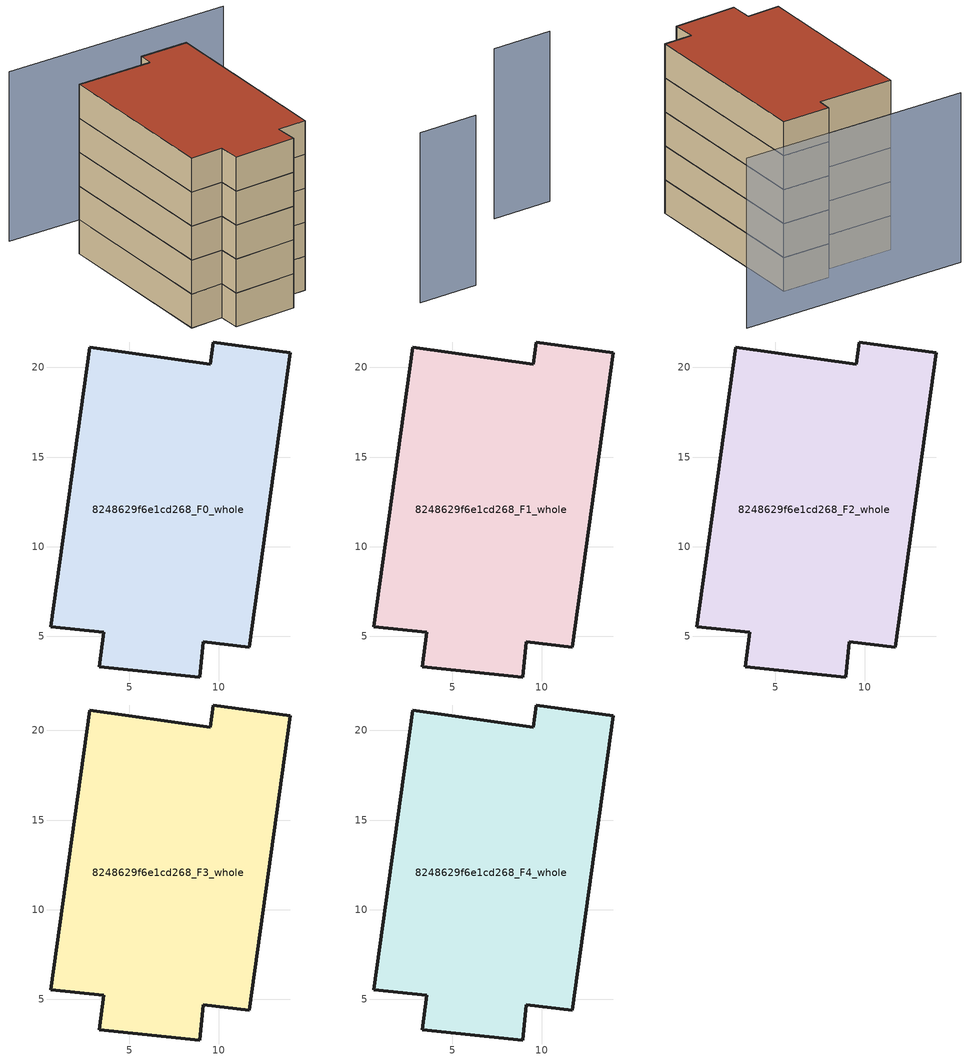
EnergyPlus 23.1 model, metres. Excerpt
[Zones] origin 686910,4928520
8248629f6e1cd268_F0_whole
 floor ground (EU_floor_Construction): 11.69,4.4 13.96,20.83 9.69,21.42 9.52,20.19 2.8,21.12 0.62,5.53 3.56,5.24 3.32,3.31 8.94,2.73 9.14,4.7 z0
 wall outside (EU_wall_Construction): 2.8,21.12 9.52,20.19 9.69,21.42 13.96,20.83 11.69,4.4 9.14,4.7 8.94,2.73 3.32,3.31 3.56,5.24 0.62,5.53 2.8,21.12 z0:3
8248629f6e1cd268_F1_whole
 floor to 8248629f6e1cd268_F0_whole (EU_floor_Construction): 11.69,4.4 13.96,20.83 9.69,21.42 9.51,20.19 2.79,21.12 0.62,5.53 3.56,5.24 3.32,3.31 8.94,2.73 9.13,4.7 z3
 wall outside (EU_wall_Construction): 2.8,21.12 9.52,20.19 9.69,21.42 13.96,20.83 11.69,4.4 9.14,4.7 8.94,2.73 3.32,3.31 3.56,5.24 0.62,5.53 2.8,21.12 z3:6
8248629f6e1cd268_F2_whole
 floor to 8248629f6e1cd268_F1_whole (EU_floor_Construction): 11.69,4.4 13.96,20.83 9.69,21.42 9.51,20.19 2.79,21.12 0.62,5.53 3.56,5.24 3.32,3.31 8.94,2.73 9.13,4.7 z6
 wall outside (EU_wall_Construction): 2.8,21.12 9.52,20.19 9.69,21.42 13.96,20.83 11.69,4.4 9.14,4.7 8.94,2.73 3.32,3.31 3.56,5.24 0.62,5.53 2.8,21.12 z6:9
8248629f6e1cd268_F3_whole
 floor to 8248629f6e1cd268_F2_whole (EU_floor_Construction): 11.69,4.4 13.96,20.83 9.69,21.42 9.51,20.19 2.79,21.12 0.62,5.53 3.56,5.24 3.32,3.31 8.94,2.73 9.13,4.7 z9
 wall outside (EU_wall_Construction): 2.8,21.12 9.52,20.19 9.69,21.42 13.96,20.83 11.69,4.4 9.14,4.7 8.94,2.73 3.32,3.31 3.56,5.24 0.62,5.53 2.8,21.12 z9:12
8248629f6e1cd268_F4_whole
 floor to 8248629f6e1cd268_F3_whole (EU_floor_Construction): 11.69,4.4 13.96,20.83 9.69,21.42 9.51,20.19 2.79,21.12 0.62,5.53 3.56,5.24 3.32,3.31 8.94,2.73 9.13,4.7 z12
 wall outside (EU_wall_Construction): 2.8,21.12 9.52,20.19 9.69,21.42 13.96,20.83 11.69,4.4 9.14,4.7 8.94,2.73 3.32,3.31 3.56,5.24 0.62,5.53 2.8,21.12 z12:15
 roof outside (EU_roof_Construction): 13.96,20.83 11.69,4.4 9.14,4.7 8.94,2.73 3.32,3.31 3.56,5.24 0.62,5.53 2.8,21.12 9.52,20.19 9.69,21.42 z15
shading: 16.97,-3.33 22.24,-4 / 20.42,23.6 0.21,26.45 z0:15
[Building]
EU S2 Campaign: North Axis=0; Terrain=City; Solar Distribution=FullExterior
[Site:Location]
Bologna: Latitude=44.5; Longitude=11.25; Time Zone=1; Elevation=37
[SizingPeriod:WeatherFileDays]
AnnualSizingPeriod: Begin Month=1; Begin Day of Month=1; End Month=12; End Day of Month=31; Day of Week for Start Day=Monday; Use Weather File Daylight Saving Period=No; Use Weather File Rain and Snow Indicators=No
[MATERIAL]
EU_InternalMass_Material: Roughness=MediumRough; Thickness=0.1; Conductivity=1; Density=1800; Specific Heat=900; Thermal Absorptance=0.9; Solar Absorptance=0.7; Visible Absorptance=0.7
[MATERIAL:NOMASS] Roughness=MediumRough; Thermal Absorptance=0.9; Solar Absorptance=0.7; Visible Absorptance=0.7
Name | Thermal Resistance
EU_wall_NoMass | 0.905828
EU_roof_NoMass | 0.37593
EU_floor_NoMass | 0.67114
[CONSTRUCTION]
EU_wall_Construction: EU_wall_NoMass
EU_roof_Construction: EU_roof_NoMass
EU_floor_Construction: EU_floor_NoMass
EU_InternalMass_Construction: EU_InternalMass_Material
[ZONE] Type=1; Multiplier=1; Ceiling Height=autocalculate; Floor Area=autocalculate; Part of Total Floor Area=Yes
Name | Volume
8248629f6e1cd268_F0_whole | 566.439
8248629f6e1cd268_F1_whole; 8248629f6e1cd268_F2_whole; 8248629f6e1cd268_F3_whole; 8248629f6e1cd268_F4_whole | 566.4375
[INTERNALMASS] Construction=EU_InternalMass_Construction; Surface Area=188.813
Name | Zone or ZoneList
8248629f6e1cd268_F0_whole_EU_InternalMass | 8248629f6e1cd268_F0_whole
8248629f6e1cd268_F1_whole_EU_InternalMass | 8248629f6e1cd268_F1_whole
8248629f6e1cd268_F2_whole_EU_InternalMass | 8248629f6e1cd268_F2_whole
8248629f6e1cd268_F3_whole_EU_InternalMass | 8248629f6e1cd268_F3_whole
8248629f6e1cd268_F4_whole_EU_InternalMass | 8248629f6e1cd268_F4_whole
[OTHEREQUIPMENT] Fuel Type=Electricity; Design Level Calculation Method=Watts/Area; Power per Zone Floor Area=1; Fraction Latent=0; Fraction Radiant=0; Fraction Lost=0; Carbon Dioxide Generation Rate=0; EndUse Subcategory=EU_Step8_InternalGains
Name | Zone or ZoneList or Space or SpaceList | Schedule
EU_Step8_InternalGain_8248629f6e1cd268_F0_whole_f000 | 8248629f6e1cd268_F0_whole | EU_Step8_GainSchedule_8248629f6e1cd268_F0_whole_f000
EU_Step8_InternalGain_8248629f6e1cd268_F1_whole_f000 | 8248629f6e1cd268_F1_whole | EU_Step8_GainSchedule_8248629f6e1cd268_F1_whole_f000
EU_Step8_InternalGain_8248629f6e1cd268_F2_whole_f000 | 8248629f6e1cd268_F2_whole | EU_Step8_GainSchedule_8248629f6e1cd268_F2_whole_f000
EU_Step8_InternalGain_8248629f6e1cd268_F3_whole_f000 | 8248629f6e1cd268_F3_whole | EU_Step8_GainSchedule_8248629f6e1cd268_F3_whole_f000
EU_Step8_InternalGain_8248629f6e1cd268_F4_whole_f000 | 8248629f6e1cd268_F4_whole | EU_Step8_GainSchedule_8248629f6e1cd268_F4_whole_f000
[ZONEVENTILATION:DESIGNFLOWRATE] Schedule=EU_AlwaysOn; Design Flow Rate Calculation Method=AirChanges/Hour; Air Changes per Hour=0.73129; Ventilation Type=Natural; Fan Pressure Rise=0; Fan Total Efficiency=1; Constant Term Coefficient=1; Temperature Term Coefficient=0; Velocity Term Coefficient=0; Velocity Squared Term Coefficient=0; Minimum Indoor Temperature=-100; Maximum Indoor Temperature=100; Delta Temperature=-100; Minimum Outdoor Temperature=-100; Maximum Outdoor Temperature=100; Maximum Wind Speed=40
Name | Zone or ZoneList or Space or SpaceList
EU_ConstantAir_8248629f6e1cd268_F0_whole | 8248629f6e1cd268_F0_whole
EU_ConstantAir_8248629f6e1cd268_F1_whole | 8248629f6e1cd268_F1_whole
EU_ConstantAir_8248629f6e1cd268_F2_whole | 8248629f6e1cd268_F2_whole
EU_ConstantAir_8248629f6e1cd268_F3_whole | 8248629f6e1cd268_F3_whole
EU_ConstantAir_8248629f6e1cd268_F4_whole | 8248629f6e1cd268_F4_whole
[HVACTEMPLATE:THERMOSTAT] Constant Heating Setpoint=20; Constant Cooling Setpoint=50
EU_HeatOnly_8248629f6e1cd268_F0_whole; EU_HeatOnly_8248629f6e1cd268_F1_whole; EU_HeatOnly_8248629f6e1cd268_F2_whole; EU_HeatOnly_8248629f6e1cd268_F3_whole; EU_HeatOnly_8248629f6e1cd268_F4_whole
[HVACTEMPLATE:ZONE:IDEALLOADSAIRSYSTEM] System Availability Schedule=EU_AlwaysOn; Maximum Heating Supply Air Temperature=50; Minimum Cooling Supply Air Temperature=13; Maximum Heating Supply Air Humidity Ratio=0.0156; Minimum Cooling Supply Air Humidity Ratio=0.0077; Heating Limit=NoLimit; Cooling Limit=NoLimit; Heating Availability Schedule=EU_AlwaysOn; Cooling Availability Schedule=EU_CoolingOff; Dehumidification Control Type=ConstantSensibleHeatRatio; Cooling Sensible Heat Ratio=0.7; Dehumidification Setpoint=60; Humidification Control Type=None; Humidification Setpoint=30; Outdoor Air Method=None; Outdoor Air Flow Rate per Person=0.00944; Outdoor Air Flow Rate per Zone Floor Area=0; Outdoor Air Flow Rate per Zone=0; Demand Controlled Ventilation Type=None; Outdoor Air Economizer Type=NoEconomizer; Heat Recovery Type=None; Sensible Heat Recovery Effectiveness=0.7; Latent Heat Recovery Effectiveness=0.65
Name | Template Thermostat
8248629f6e1cd268_F0_whole | EU_HeatOnly_8248629f6e1cd268_F0_whole
8248629f6e1cd268_F1_whole | EU_HeatOnly_8248629f6e1cd268_F1_whole
8248629f6e1cd268_F2_whole | EU_HeatOnly_8248629f6e1cd268_F2_whole
8248629f6e1cd268_F3_whole | EU_HeatOnly_8248629f6e1cd268_F3_whole
8248629f6e1cd268_F4_whole | EU_HeatOnly_8248629f6e1cd268_F4_whole
[SIZING:ZONE] Zone Cooling Design Supply Air Temperature Input Method=SupplyAirTemperature; Zone Cooling Design Supply Air Temperature=13; Zone Heating Design Supply Air Temperature Input Method=SupplyAirTemperature; Zone Heating Design Supply Air Temperature=50; Zone Cooling Design Supply Air Humidity Ratio=0.008; Zone Heating Design Supply Air Humidity Ratio=0.008; Cooling Design Air Flow Method=DesignDay; Cooling Design Air Flow Rate=0; Cooling Minimum Air Flow per Zone Floor Area=0.000762; Cooling Minimum Air Flow=0; Cooling Minimum Air Flow Fraction=0.2; Heating Design Air Flow Method=DesignDay; Heating Design Air Flow Rate=0; Heating Maximum Air Flow per Zone Floor Area=0.002032; Heating Maximum Air Flow=0.141576; Heating Maximum Air Flow Fraction=0.3; Account for Dedicated Outdoor Air System=No; Dedicated Outdoor Air System Control Strategy=NeutralSupplyAir; Dedicated Outdoor Air Low Setpoint Temperature for Design=autosize; Dedicated Outdoor Air High Setpoint Temperature for Design=autosize; Zone Load Sizing Method=Sensible Load Only No Latent Load; Zone Latent Cooling Design Supply Air Humidity Ratio Input Method=HumidityRatioDifference; Zone Cooling Design Supply Air Humidity Ratio Difference=0.005; Zone Latent Heating Design Supply Air Humidity Ratio Input Method=HumidityRatioDifference; Zone Humidification Design Supply Air Humidity Ratio Difference=0.005
8248629f6e1cd268_F0_whole; 8248629f6e1cd268_F1_whole; 8248629f6e1cd268_F2_whole; 8248629f6e1cd268_F3_whole; 8248629f6e1cd268_F4_whole
[SCHEDULE:CONSTANT]
Name | Hourly Value
EU_AlwaysOn | 1
EU_CoolingOff | 0
[SCHEDULE:FILE] Column Number=1; Rows to Skip at Top=0; Number of Hours of Data=8760; Column Separator=Comma; Interpolate to Timestep=No; Minutes per Item=60; Adjust Schedule for Daylight Savings=Yes
Name | File
EU_Step8_GainSchedule_8248629f6e1cd268_F0_whole_f000 | ../../schedules/8248629f6e1cd268/8248629f6e1cd268_F0_whole_f000_gain.csv
EU_Step8_GainSchedule_8248629f6e1cd268_F1_whole_f000 | ../../schedules/8248629f6e1cd268/8248629f6e1cd268_F1_whole_f000_gain.csv
EU_Step8_GainSchedule_8248629f6e1cd268_F2_whole_f000 | ../../schedules/8248629f6e1cd268/8248629f6e1cd268_F2_whole_f000_gain.csv
EU_Step8_GainSchedule_8248629f6e1cd268_F3_whole_f000 | ../../schedules/8248629f6e1cd268/8248629f6e1cd268_F3_whole_f000_gain.csv
EU_Step8_GainSchedule_8248629f6e1cd268_F4_whole_f000 | ../../schedules/8248629f6e1cd268/8248629f6e1cd268_F4_whole_f000_gain.csv
